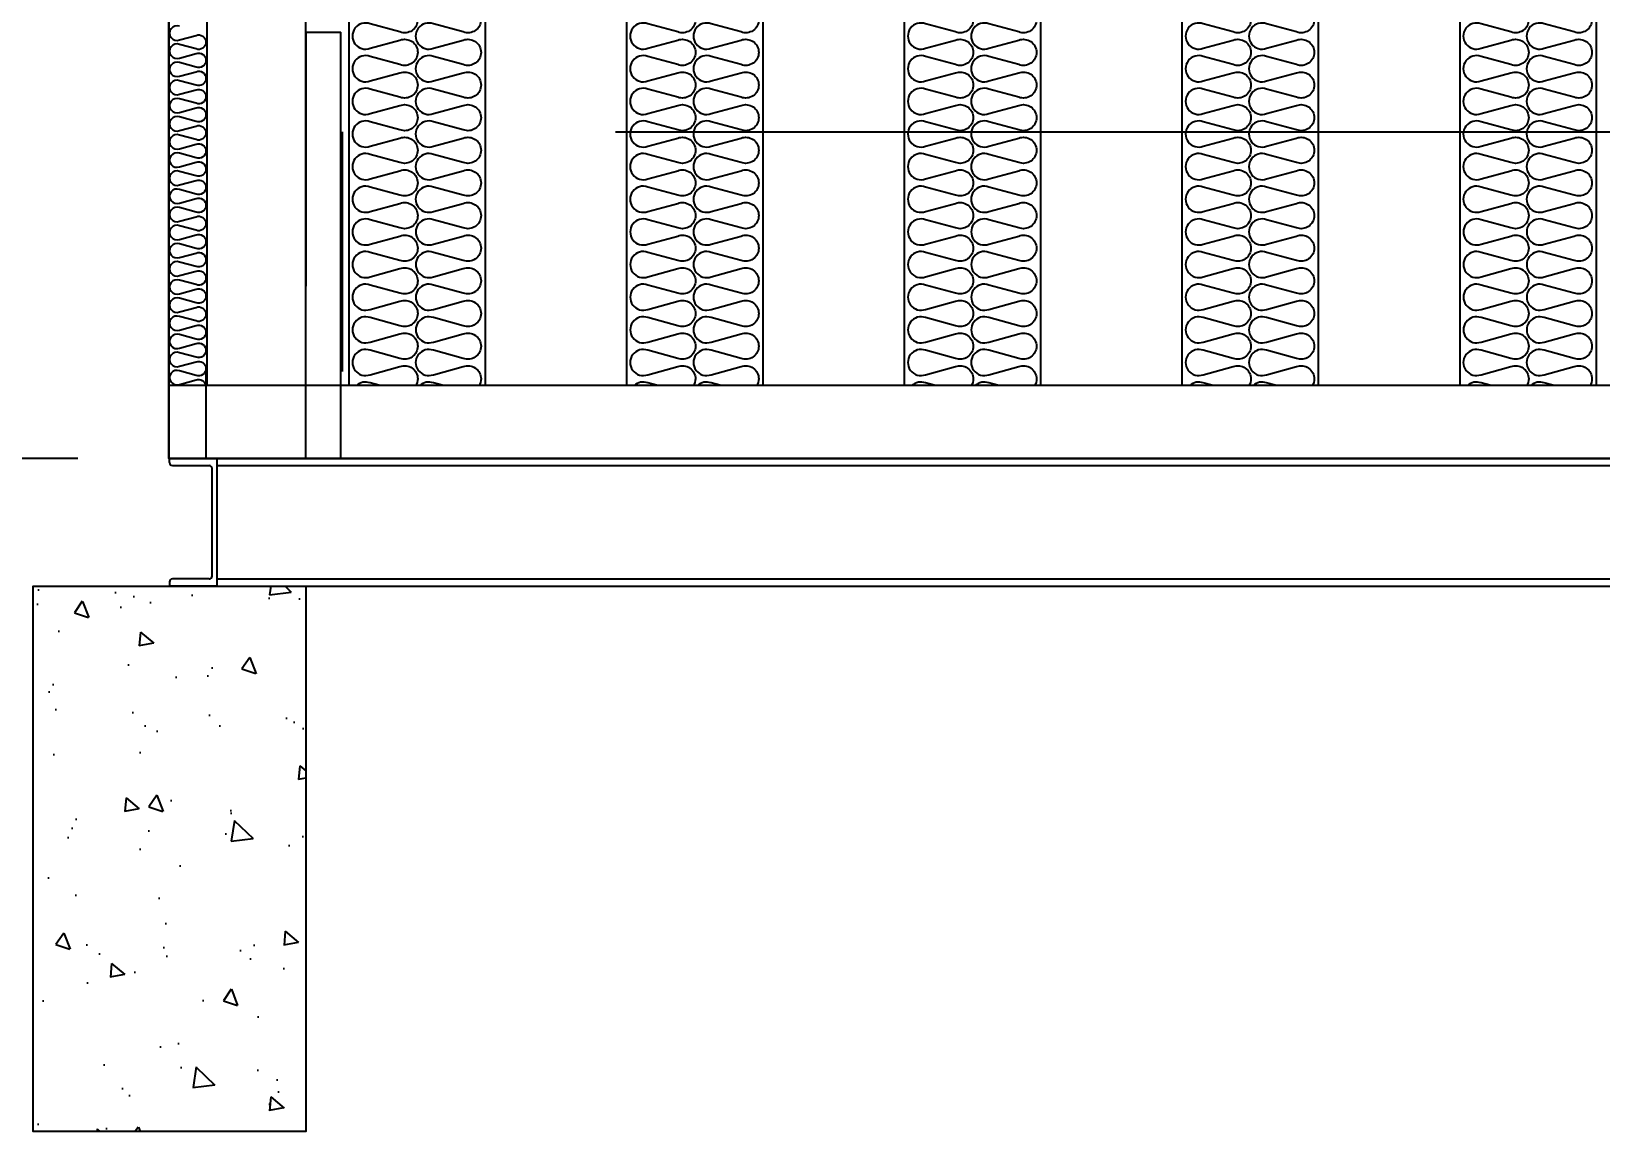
# Model space of a CAD drawing. Header units: millimetres. Extents: x 2113 to 34376, y 2901 to 25715.
# Drawn here: x 5467 to 7194, y 10126 to 11337 of the extents above; entities that cross this region are included whole.
import ezdxf

# ---------------------------------------------------------------- set-up
doc = ezdxf.new("R2010")
doc.units = ezdxf.units.MM
doc.linetypes.add('HIDDEN', pattern=[0.375, 0.25, -0.125])
for name, color, linetype in [('SMS', 220, 'Continuous'), ('냉각탑', 4, 'Continuous'), ('냉각탑_dim', 1, 'Continuous'), ('냉각탑_찬넬방진', 1, 'Continuous')]:
    doc.layers.add(name, color=color, linetype=linetype)
doc.styles.add('HY울릉도L', font='')
doc.styles.get('HY울릉도L').set_extended_font_data('HY울릉도L')
doc.dimstyles.new('성지DIM', dxfattribs={"dimtxt": 3.5, "dimasz": 3, "dimexe": 1, "dimexo": 2.5, "dimgap": 2, "dimtad": 1, "dimdec": 0, "dimzin": 3, "dimdsep": 46, "dimtxsty": 'HY울릉도L', "dimblk": 'ARCHTICK', "dimcen": -2, "dimclrd": 256, "dimclre": 256, "dimclrt": 7, "dimadec": 0, "dimazin": 0, "dimtfac": 1, "dimtdec": 0, "dimtofl": 0, "dimtmove": 0, "dimatfit": 3, "dimfxl": 1, "dimtolj": 1, "dimtzin": 0, "dimlwe": -1, "dimarcsym": 0})

# ---------------------------------------------------------------- blocks, each defined once
blk = doc.blocks.new('_ArchTick')
at = {"color": 0, "linetype": 'ByBlock', "const_width": 0.15}
blk.add_lwpolyline([(-0.5, -0.5), (0.5, 0.5)], dxfattribs=at)
blk = doc.blocks.new('*D477')
at = {"layer": 'Defpoints', "color": 0, "transparency": 16777216}
for p in [(4961.3, 14466.8), (5618.5, 14466.8), (5618.5, 10866.8)]:
    blk.add_point(p, dxfattribs=at)
at = {"layer": '냉각탑_dim', "transparency": 16777216}
for p, q in [((5518.5, 14466.8), (4921.3, 14466.8)), ((5518.5, 10866.8), (4921.3, 10866.8))]:
    blk.add_line(p, q, dxfattribs=at)
at = {"layer": '냉각탑_dim', "lineweight": -2, "transparency": 16777216}
blk.add_line((4961.3, 10866.8), (4961.3, 14466.8), dxfattribs=at)
at = {"layer": '냉각탑_dim', "lineweight": -2, "transparency": 16777216, "xscale": 120, "yscale": 120, "zscale": 120}
for p, rotation in [((4961.3, 14466.8), 90), ((4961.3, 10866.8), 270)]:
    blk.add_blockref('_ArchTick', p, dxfattribs=dict(at, rotation=rotation))
at = {"layer": '냉각탑_dim', "color": 7, "transparency": 16777216, "insert": (4811.3, 12666.8), "char_height": 140, "attachment_point": 5, "rotation": 90, "style": 'HY울릉도L'}
blk.add_mtext('\\A1;3600', dxfattribs=at)
blk = doc.blocks.new('SP전면')
at = {"color": 7}
for p, q in [((31549.2, -80510.4), (31549.2, -83988.4)), ((31699.2, -80510.4), (31699.2, -83988.4))]:
    blk.add_line(p, q, dxfattribs=at)
at = {"layer": 'SMS', "color": 5}
for points in [[(31625.1, -83585.9, -0.524856), (31605.6, -83599.3), (31572.7, -83590.4, 1.449198), (31572.7, -83617.3), (31605.6, -83608.3, -0.524856), (31625.1, -83621.8, -0.524856), (31605.6, -83635.2), (31572.7, -83626.3, 1.449198), (31572.7, -83653.2), (31605.6, -83644.3, -0.524856), (31625.1, -83657.7, -0.524856), (31605.6, -83671.1), (31572.7, -83662.2, 1.449198), (31572.7, -83689.1), (31605.6, -83680.2, -0.524856), (31625.1, -83693.6, -0.524856), (31605.6, -83707), (31572.7, -83698.1, 1.449198), (31572.7, -83725), (31605.6, -83716.1, -0.524856), (31625.1, -83729.5, -0.524856), (31605.6, -83742.9), (31572.7, -83734, 1.449198), (31572.7, -83760.9), (31605.6, -83752, -0.524856), (31625.1, -83765.4, -0.524856), (31605.6, -83778.8), (31572.7, -83769.9, 1.449198), (31572.7, -83796.8), (31605.6, -83787.9, -0.524856), (31625.1, -83801.3, -0.524856), (31605.6, -83814.8), (31572.7, -83805.9, 1.449198), (31572.7, -83832.7), (31605.6, -83823.8, -0.524856), (31625.1, -83837.2, -0.524856), (31605.6, -83850.7), (31572.7, -83841.8, 1.449198), (31572.7, -83868.6), (31605.6, -83859.7, -0.524856), (31625.1, -83873.1, -0.524856), (31605.6, -83886.6), (31572.7, -83877.7, 1.449198), (31572.7, -83904.5), (31605.6, -83895.6, -0.524856), (31625.1, -83909.1, -0.524856), (31605.6, -83922.5), (31572.7, -83913.6, 1.449198), (31572.7, -83940.4), (31605.6, -83931.5, -0.524856), (31625.1, -83945, -0.524856), (31605.6, -83958.4), (31572.7, -83949.5, 1.449198), (31572.7, -83976.4), (31605.6, -83967.4, -0.524856), (31625.1, -83980.9, -0.1385), (31622.9, -83988.4, -0.1385)], [(31694.7, -83585.9, -0.524856), (31675.2, -83599.3), (31642.3, -83590.4, 1.449198), (31642.3, -83617.3), (31675.2, -83608.3, -0.524856), (31694.7, -83621.8, -0.524856), (31675.2, -83635.2), (31642.3, -83626.3, 1.449198), (31642.3, -83653.2), (31675.2, -83644.3, -0.524856), (31694.7, -83657.7, -0.524856), (31675.2, -83671.1), (31642.3, -83662.2, 1.449198), (31642.3, -83689.1), (31675.2, -83680.2, -0.524856), (31694.7, -83693.6, -0.524856), (31675.2, -83707), (31642.3, -83698.1, 1.449198), (31642.3, -83725), (31675.2, -83716.1, -0.524856), (31694.7, -83729.5, -0.524856), (31675.2, -83742.9), (31642.3, -83734, 1.449198), (31642.3, -83760.9), (31675.2, -83752, -0.524856), (31694.7, -83765.4, -0.524856), (31675.2, -83778.8), (31642.3, -83769.9, 1.449198), (31642.3, -83796.8), (31675.2, -83787.9, -0.524856), (31694.7, -83801.3, -0.524856), (31675.2, -83814.8), (31642.3, -83805.9, 1.449198), (31642.3, -83832.7), (31675.2, -83823.8, -0.524856), (31694.7, -83837.2, -0.524856), (31675.2, -83850.7), (31642.3, -83841.8, 1.449198), (31642.3, -83868.6), (31675.2, -83859.7, -0.524856), (31694.7, -83873.1, -0.524856), (31675.2, -83886.6), (31642.3, -83877.7, 1.449198), (31642.3, -83904.5), (31675.2, -83895.6, -0.524856), (31694.7, -83909.1, -0.524856), (31675.2, -83922.5), (31642.3, -83913.6, 1.449198), (31642.3, -83940.4), (31675.2, -83931.5, -0.524856), (31694.7, -83945, -0.524856), (31675.2, -83958.4), (31642.3, -83949.5, 1.449198), (31642.3, -83976.4), (31675.2, -83967.4, -0.524856), (31694.7, -83980.9, -0.1385), (31692.6, -83988.4, -0.1385)], [(31583.8, -83988.4), (31572.7, -83985.4, 0.287554), (31557.7, -83988.4)], [(31653.4, -83988.4), (31642.3, -83985.4, 0.287554), (31627.4, -83988.4)]]:
    blk.add_lwpolyline(points, format="xyb", dxfattribs=at)
blk = doc.blocks.new('3')
for p, q in [((5618.5, 14466.8), (5618.5, 10866.8)), ((5769.4, 11335.6), (5769.4, 11056.2)), ((5769.4, 10866.8), (5769.4, 11335.6)), ((5769.4, 11335.6), (5807.9, 11335.6)), ((5807.9, 10866.8), (5807.9, 11335.6)), ((5809.8, 10962.5), (5809.8, 11225.9)), ((6109.8, 11225.9), (9068.3, 11225.9)), ((5659.8, 10866.8), (5659.8, 10960.6)), ((5618.5, 10866.8), (8373.5, 10866.8)), ((5657.9, 10866.8), (5619.4, 10866.8)), ((5657.9, 10866.8), (5619.4, 10866.8)), ((9068.3, 10866.8), (6069.4, 10866.8)), ((7192.6, 10866.8), (6109.8, 10866.8)), ((9068.3, 10866.8), (6109.8, 10866.8))]:
    blk.add_line(p, q)
at = {"color": 7}
for p, q in [((5618.5, 14466.8), (5618.5, 10866.8)), ((5660.5, 14466.8), (5660.5, 10946.8)), ((9218.5, 10946.8), (5618.5, 10946.8)), ((5618.5, 10866.8), (8373.5, 10866.8))]:
    blk.add_line(p, q, dxfattribs=at)
at = {"ltscale": 500, "elevation": 0}
blk.add_lwpolyline([(5618.5, 14466.8), (9218.3, 14466.8), (9218.3, 10866.8), (5618.5, 10866.8)], close=True, dxfattribs=at)
at = {"layer": 'SMS', "color": 5, "elevation": 0}
for points in [[(5630.3, 11342.1, 1.449198), (5630.3, 11327.2), (5648.6, 11332.1, -0.524856), (5659.4, 11324.7, -0.524856), (5648.6, 11317.2), (5630.3, 11322.2, 1.449198), (5630.3, 11307.2), (5648.6, 11312.2, -0.524856), (5659.4, 11304.7, -0.524856), (5648.6, 11297.3), (5630.3, 11302.2, 1.449198), (5630.3, 11287.3), (5648.6, 11292.2, -0.524856), (5659.4, 11284.8, -0.524856), (5648.6, 11277.3), (5630.3, 11282.3, 1.449198), (5630.3, 11267.3), (5648.6, 11272.3, -0.524856), (5659.4, 11264.8, -0.524856), (5648.6, 11257.4), (5630.3, 11262.3, 1.449198), (5630.3, 11247.4), (5648.6, 11252.3, -0.524856), (5659.4, 11244.9, -0.524856), (5648.6, 11237.4), (5630.3, 11242.4, 1.449198), (5630.3, 11227.4), (5648.6, 11232.4, -0.524856), (5659.4, 11224.9, -0.524856), (5648.6, 11217.5), (5630.3, 11222.4, 1.449198), (5630.3, 11207.5), (5648.6, 11212.4, -0.524856), (5659.4, 11205, -0.524856), (5648.6, 11197.5), (5630.3, 11202.5, 1.449198), (5630.3, 11187.5), (5648.6, 11192.5, -0.524856), (5659.4, 11185, -0.524856), (5648.6, 11177.6), (5630.3, 11182.5, 1.449198), (5630.3, 11167.6), (5648.6, 11172.5, -0.524856), (5659.4, 11165.1, -0.524856), (5648.6, 11157.6), (5630.3, 11162.6, 1.449198), (5630.3, 11147.6), (5648.6, 11152.6, -0.524856), (5659.4, 11145.1, -0.524856), (5648.6, 11137.7), (5630.3, 11142.6, 1.449198), (5630.3, 11127.7), (5648.6, 11132.6, -0.524856), (5659.4, 11125.2, -0.524856), (5648.6, 11117.7), (5630.3, 11122.7, 1.449198), (5630.3, 11107.7), (5648.6, 11112.7, -0.524856), (5659.4, 11105.2, -0.524856), (5648.6, 11097.8), (5630.3, 11102.7, 1.449198), (5630.3, 11087.8), (5648.6, 11092.7, -0.524856), (5659.4, 11085.3, -0.524856), (5648.6, 11077.8), (5630.3, 11082.8, 1.449198), (5630.3, 11067.8), (5648.6, 11072.8, -0.524856), (5659.4, 11065.3, -0.524856), (5648.6, 11057.9), (5630.3, 11062.8, 1.449198), (5630.3, 11047.9), (5648.6, 11052.8, -0.524856), (5659.4, 11045.4, -0.524856), (5648.6, 11037.9), (5630.3, 11042.9, 1.449198), (5630.3, 11027.9), (5648.6, 11032.9, -0.524856), (5659.4, 11025.4, -0.524856), (5648.6, 11018), (5630.3, 11022.9, 1.449198), (5630.3, 11008), (5648.6, 11012.9, -0.524856), (5659.4, 11005.5, -0.524856), (5648.6, 10998), (5630.3, 11003, 1.449198), (5630.3, 10988), (5648.6, 10993, -0.524856), (5659.4, 10985.5, -0.417249), (5651.3, 10977.5)], [(5619.7, 10993.5, 0.446849), (5630.3, 10988), (5648.6, 10993, -0.524856), (5659.4, 10985.5, -0.524856), (5648.6, 10978.1), (5630.3, 10983, 1.449198), (5630.3, 10968.1), (5648.6, 10973, -0.524856), (5659.4, 10965.6, -0.524856), (5648.6, 10958.1), (5630.3, 10963.1, 1.449198), (5630.3, 10948.1), (5648.6, 10953.1, -0.476486), (5659.3, 10946.8, -0.476486)]]:
    blk.add_lwpolyline(points, format="xyb", dxfattribs=at)
at = {"layer": '냉각탑', "color": 6, "linetype": 'HIDDEN'}
for p, q in [((5769.4, 10866.8), (5769.4, 14266.8)), ((6126.8, 10866.8), (5769.4, 10866.8))]:
    blk.add_line(p, q, dxfattribs=at)
at = {"layer": '냉각탑', "ltscale": 30}
for p, q in [((5769.4, 10866.8), (5769.4, 14266.8)), ((6069.4, 10866.8), (9068.3, 10866.8))]:
    blk.add_line(p, q, dxfattribs=at)
at = {"layer": '냉각탑_찬넬방진', "ltscale": 150}
for p, q in [((5619.4, 10866.8), (5671.4, 10866.8)), ((5619.4, 10862.1), (5619.4, 10866.8)), ((5619.4, 10866.8), (5671.4, 10866.8)), ((5619.4, 10866.8), (5671.4, 10866.8)), ((5619.4, 10862.1), (5619.4, 10866.8)), ((5619.4, 10866.8), (5671.4, 10866.8)), ((5622.6, 10858.9), (5663, 10858.9)), ((5622.6, 10858.9), (5663, 10858.9)), ((5671.4, 10866.8), (5671.4, 10726.2)), ((5666.1, 10855.7), (5666.1, 10737.3)), ((5619.4, 10731), (5619.4, 10726.2)), ((5671.4, 10726.2), (5619.4, 10726.2)), ((5663, 10734.2), (5622.6, 10734.2))]:
    blk.add_line(p, q, dxfattribs=at)
at = {"layer": '냉각탑_찬넬방진', "ltscale": 30}
for p, q in [((5671.4, 10858.9), (9165.3, 10858.9)), ((6069.4, 10866.8), (8881, 10866.8)), ((6069.4, 10866.8), (8881, 10866.8)), ((5619.4, 10731), (5619.4, 10726.2)), ((5671.4, 10734.2), (9165.3, 10734.2)), ((5671.4, 10726.2), (9165.3, 10726.2)), ((5671.4, 10726.2), (9165.3, 10726.2))]:
    blk.add_line(p, q, dxfattribs=at)
at = {"layer": '냉각탑_찬넬방진', "linetype": 'HIDDEN'}
for q in [(6069.4, 10866.8), (6092.3, 10866.8)]:
    blk.add_line((6989.3, 10866.8), q, dxfattribs=at)
at = {"layer": '냉각탑_찬넬방진', "ltscale": 150}
for centre, start, end in [((5622.6, 10862.1), 180, 270), ((5622.6, 10862.1), 180, 270), ((5663, 10855.7), 0, 90), ((5663, 10855.7), 0, 90), ((5663, 10737.3), 270, 0), ((5622.6, 10731), 90, 180)]:
    blk.add_arc(centre, 3.18, start, end, dxfattribs=at)
for p in [(-25732.7, 94935.2), (-25427.2, 94935.2), (-25121.7, 94935.2), (-24816.2, 94935.2), (-24510.7, 94935.2)]:
    blk.add_blockref('SP전면', p)

msp = doc.modelspace()

# ---------------------------------------------------------------- hatches: boundary and pattern name
h = msp.add_hatch()
h.set_pattern_fill('AR-CONC', color=4, angle=-90)
h.set_pattern_definition([(320, (-196514.05, 345506.21), (-15.939086, -182.18467), [19.05, -209.55]), (265, (-196514.05, 345506.21), (191.056845, 35.24342), [15.24, -167.64058]), (10.451445, (-196515.38, 345491.03), (175.11775, -146.94125), [16.19001, -178.090245]), (316.1842, (-196463.25, 345506.21), (-42.04233, -271.07904), [28.575, -314.325]), (6.63556, (-196466.75, 345483.62), (247.42612, -237.40413), [24.28502, -267.1356]), (261.18415, (-196463.25, 345506.2), (247.42612, -237.40413), [22.85997, -251.45973]), (291, (-196475.95, 345480.81), (-102.2652, -151.61439), [19.05, -209.55]), (236, (-196475.95, 345480.81), (184.18797, -61.80203), [15.24, -167.64]), (341.451445, (-196484.47, 345468.18), (81.92277, -213.41642), [16.19001, -178.08994]), (307.5, (-196514.05, 345506.21), (84.555039, -3.088603), [0, -165.608, 0, -170.18, 0, -168.275]), (277.5, (-196514.05, 345506.21), (100.180575, -66.819663), [0, -97.028, 0, -161.798, 0, -64.135]), (237.5, (-196514.05, 345562.854), (-5.728744, -135.590595), [0, -63.5, 0, -198.12, 0, -262.89]), (227.5, (-196514.05, 345588.25), (25.42649, -148.12918), [0, -82.55, 0, -131.572, 0, -186.69])])
h.paths.add_polyline_path([(5469.4, 10726.3), (5469.4, 10126.3), (5769.4, 10126.1), (5769.4, 10726.1)])

# ---------------------------------------------------------------- linework, layer by layer
at = {"ltscale": 500, "elevation": 0}
msp.add_lwpolyline([(5769.4, 10726.2), (5769.4, 10126.2), (5469.4, 10126.2), (5469.4, 10726.2)], close=True, dxfattribs=at)

# ---------------------------------------------------------------- block references
msp.add_blockref('3', (0, 0))

# ---------------------------------------------------------------- dimensions: what is measured, and where the dimension line sits
at = {"layer": '냉각탑_dim'}
dim = msp.add_linear_dim(base=(4961.3, 14466.8), p1=(5618.5, 10866.8), p2=(5618.5, 14466.8), angle=90, dimstyle='성지DIM', override={"dimscale": 40}, dxfattribs=at)
dim.commit()
dim.dimension.update_dxf_attribs({"geometry": '*D477', "text_midpoint": (4811.3, 12666.8)})

doc.saveas('drawing.dxf')
